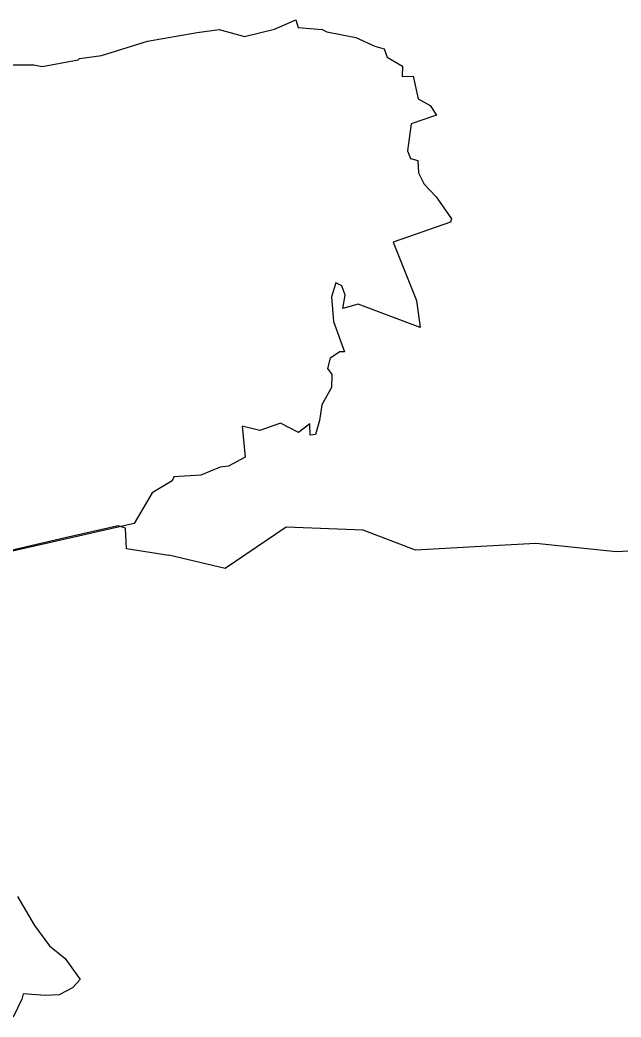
# Model space of a CAD drawing. Header units: metres. Extents: x 0 to 561379, y 0 to 4092696.
# Drawn here: x 341661 to 345470, y 1768131 to 1774449 of the extents above; entities that cross this region are included whole.
import ezdxf

# ---------------------------------------------------------------- set-up
doc = ezdxf.new("R2010")
doc.units = ezdxf.units.M
doc.layers.add('TALUKA BOUNDRY', color=150, linetype='Continuous')
doc.layers.add('VILLAGE BOUNDRY', color=32, linetype='Continuous')

msp = doc.modelspace()

# ---------------------------------------------------------------- linework, layer by layer
at = {"layer": 'TALUKA BOUNDRY'}
msp.add_lwpolyline([(345814.3305478198, 1771097.119087294), (345438.9289520491, 1771078.615797186), (344930.8824229846, 1771132.125292395), (344580.8446501005, 1771112.584982269), (344166.9864639487, 1771089.500161798), (343835.3695451152, 1771215.752691127), (343348.3506962641, 1771235.171961244), (342961.8061373978, 1770974.062212365), (342604.7652065647, 1771058.538838353), (342604.751046604, 1771056.540155459), (342336.3360200265, 1771098.419111904), (342329.525761071, 1771228.388516007), (342283.2313991938, 1771242.708653695), (341948.2555756118, 1771167.136701807), (341466.091327814, 1771054.642375435)], dxfattribs=at)
msp.add_polyline3d([(345814.3305478198, 1771097.119087294, 0), (345438.9289520491, 1771078.615797186, 0), (344930.8824229846, 1771132.125292395, 0), (344930.8824229846, 1771132.125292395, 0), (344580.8446501005, 1771112.584982269, 0), (344580.8446501005, 1771112.584982269, 0), (344166.9864639487, 1771089.500161798, 0), (344166.9864639487, 1771089.500161798, 0), (343835.3695451152, 1771215.752691127, 0), (343348.3506962641, 1771235.171961244, 0), (342961.8061373978, 1770974.062212365, 0), (342604.7652065647, 1771058.538838353, 0), (342604.751046604, 1771056.540155459, 0), (342336.3360200265, 1771098.419111904, 0), (342329.525761071, 1771228.388516007, 0), (342283.2313991938, 1771242.708653695, 0), (341948.255575612, 1771167.136701807, 0), (341466.091327814, 1771054.642375435, 0)], dxfattribs=at)
at = {"layer": 'VILLAGE BOUNDRY'}
for points in [[(341385.835691941, 1774165.708964689, 0), (341749.4773967093, 1774165.561208975, 0), (341801.0852675953, 1774153.640144812, 0), (342029.4357231685, 1774196.71816708, 0), (342038.2798411194, 1774204.750119976, 0), (342178.5009259207, 1774223.860560352, 0), (342469.8440178989, 1774315.551570544, 0), (342784.0319161678, 1774369.57588118, 0), (342923.5706892922, 1774388.24049163, 0), (343083.9885109687, 1774343.666999293, 0), (343275.1306369911, 1774390.203115038, 0), (343409.7847692579, 1774449.356129661, 0), (343423.4941847235, 1774401.718577224, 0), (343576.1178085303, 1774389.604958811, 0), (343606.332571414, 1774374.572315067, 0), (343789.3459616583, 1774337.245257612, 0), (343910.1429459392, 1774282.67385693, 0), (343968.5571860521, 1774265.33004345, 0), (343988.9413599774, 1774212.893879137, 0), (344086.139200279, 1774156.998901708, 0), (344083.3641261895, 1774091.749675994, 0), (344153.0634319852, 1774093.271930249, 0), (344185.0845128464, 1773949.072079703, 0), (344261.0842326165, 1773906.310617304, 0), (344299.9886796979, 1773845.584099014, 0), (344140.9870544082, 1773790.722617522, 0), (344117.0833696418, 1773619.665895059, 0), (344135.1190598328, 1773570.577405347, 0), (344183.0304656756, 1773559.551733787, 0), (344186.5318600541, 1773480.379319866, 0), (344223.8023741314, 1773409.265039902, 0), (344299.4704804355, 1773328.768818954, 0), (344396.664091416, 1773188.665817087, 0), (344389.6469981323, 1773167.973125678, 0), (344026.5565500775, 1773040.133489725, 0), (344173.6936475523, 1772671.947914923, 0), (344197.2031678627, 1772501.043594255, 0), (343804.7645061151, 1772648.240997474, 0), (343706.9903414958, 1772620.981852151, 0), (343721.1102827147, 1772705.284380572, 0), (343701.9114100535, 1772763.480093896, 0), (343662.9503436652, 1772784.224929038, 0), (343635.6427460613, 1772694.903469274, 0), (343647.8219972808, 1772537.428913014, 0), (343718.3492974122, 1772345.994209706, 0), (343688.7385440296, 1772346.040472932, 0), (343627.1552266945, 1772305.626961586, 0), (343610.8191714955, 1772240.915326151, 0), (343637.5381063875, 1772203.105714613, 0), (343635.8878093805, 1772121.003321791, 0), (343575.0808834584, 1772010.633256552, 0), (343559.3205318745, 1771910.945486691, 0), (343533.1994413557, 1771821.700150142, 0), (343499.8868129529, 1771817.582334233, 0), (343497.900827093, 1771889.586809358, 0), (343426.781900218, 1771835.948871187, 0), (343312.0700558108, 1771893.958693489, 0), (343182.2147754976, 1771847.352404719, 0), (343070.407568345, 1771874.409733432, 0), (343089.0148522728, 1771678.214130617, 0), (342982.0725585319, 1771621.554662459, 0), (342930.6087869725, 1771614.986278344, 0), (342807.8035325034, 1771563.585167119, 0), (342635.7987856576, 1771554.865961098, 0), (342626.7271524406, 1771527.966069443, 0), (342500.0007469966, 1771452.782941839, 0), (342385.0995208499, 1771257.853391506, 0), (341399.6374575425, 1771034.445683463, 0)], [(341645.0139418983, 1768894.801035679, 0), (341754.049343952, 1768710.233092974, 0), (341848.0814331798, 1768582.979275778, 0), (341946.9414385492, 1768502.386528297, 0), (342042.3221375066, 1768368.817039943, 0), (341993.2460133454, 1768315.831551589, 0), (341909.985977377, 1768272.27302926, 0), (341820.7908721281, 1768267.152991045, 0), (341682.3715091249, 1768278.649205556, 0), (341674.2058350034, 1768244.184059411, 0), (341618.59716973, 1768130.719437098, 0)]]:
    msp.add_polyline3d(points, dxfattribs=at)

doc.saveas('drawing.dxf')
